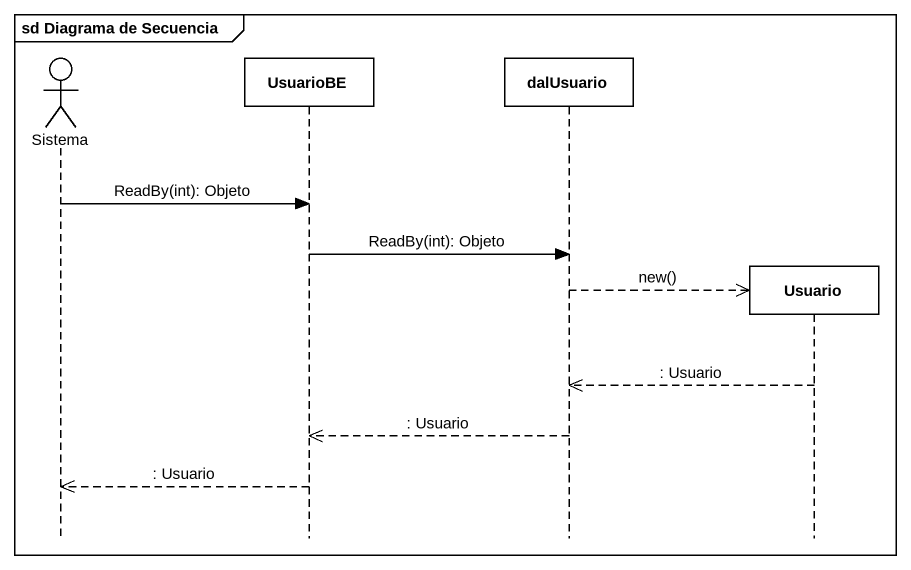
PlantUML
@startuml
mainframe sd Diagrama de Secuencia
hide footbox
actor Sistema
participant UsuarioBE
participant dalUsuario
participant Usuario

Sistema -> UsuarioBE : ReadBy(int): Objeto
UsuarioBE -> dalUsuario : ReadBy(int): Objeto
dalUsuario -->> Usuario ** : new()
Usuario -->> dalUsuario : : Usuario
dalUsuario -->> UsuarioBE : : Usuario
UsuarioBE -->> Sistema : : Usuario
@enduml
